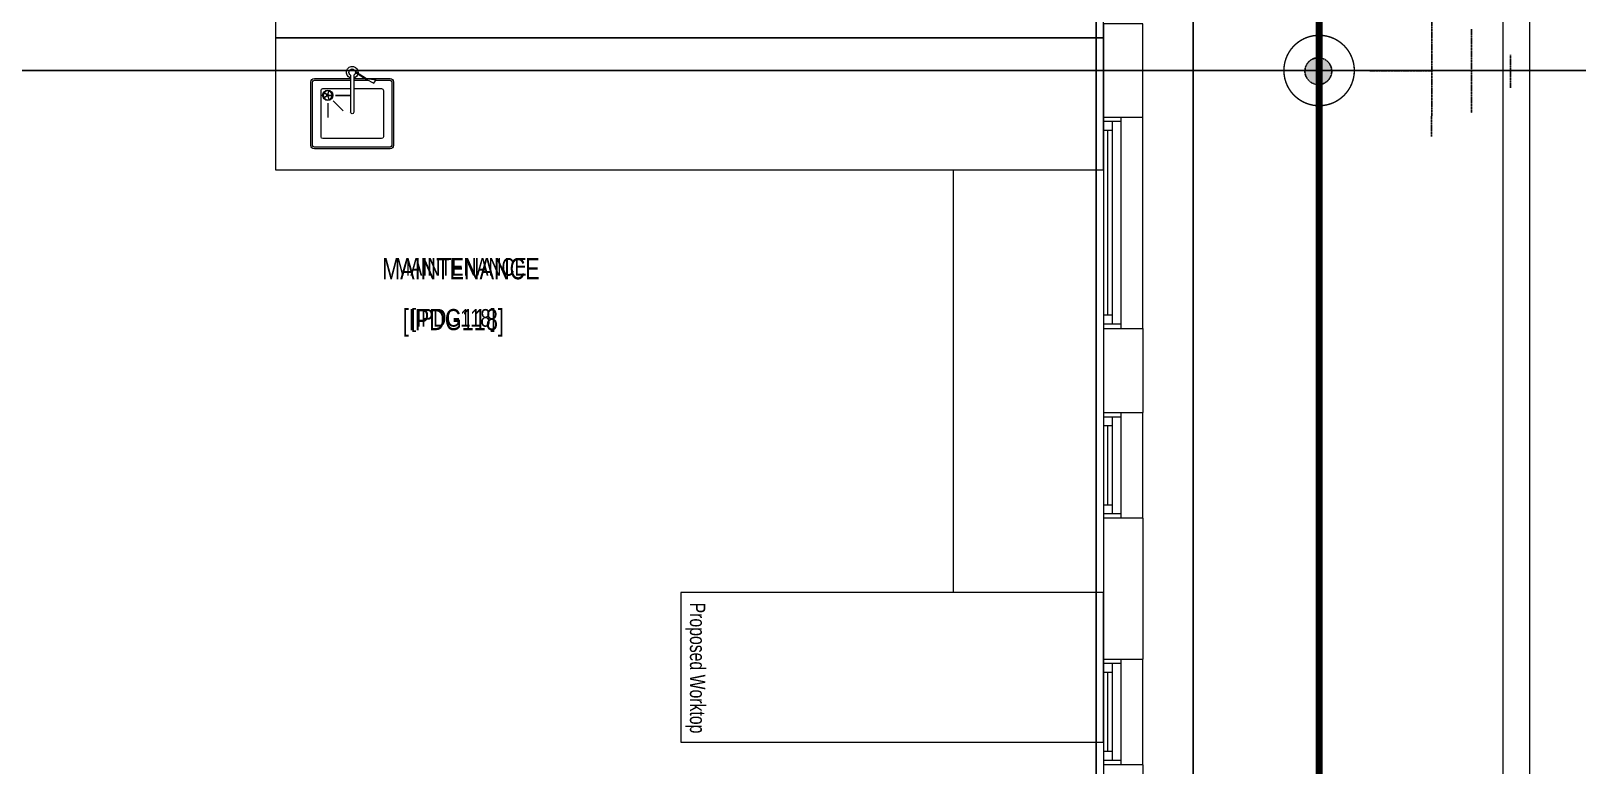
# Model space of a CAD drawing. Header units: metres. Extents: x -18745 to 220762, y -1579758 to -1356048.
# Drawn here: x 108964 to 117743, y -1386082 to -1381913 of the extents above; entities that cross this region are included whole.
import ezdxf
from ezdxf import colors
from ezdxf.entities.mleader import LeaderData, LeaderLine
from ezdxf.math import Vec2, Vec3

# ---------------------------------------------------------------- set-up
doc = ezdxf.new("R2010")
doc.units = ezdxf.units.M
for name, pattern in [('DASHDOTX2', [50.8, 25.4, -12.7, 0, -12.7]), ('DASHED2', [0.375, 0.25, -0.125]), ('PHANTOMX2', [5, 2.5, -0.5, 0.5, -0.5, 0.5, -0.5])]:
    doc.linetypes.add(name, pattern=pattern)
doc.layers.get('0').update_dxf_attribs({"lineweight": 0})
for name, color, linetype in [('0E-PW-GRD', 6, 'Continuous'), ('A-100 - Copy$0$axes', 8, 'Continuous'), ('PD-VENT', 70, 'Continuous')]:
    doc.layers.add(name, color=color, linetype=linetype)
for name, color, linetype, lineweight in [('A-100 - Copy$0$72_EGR_BASE_TEXT', 8, 'Continuous', 0), ('A-100 - Copy$0$Aluminum', 8, 'Continuous', 0), ('A-100 - Copy$0$Medical Equipment and Furniture', 8, 'Continuous', 0), ('A-100 - Copy$0$Proj', 8, 'Continuous', 0), ('A-100 - Copy$0$SANIT', 8, 'Continuous', 0), ('A-100 - Copy$0$Structure', 8, 'Continuous', 9), ('A-100 - Copy$0$Walls', 8, 'Continuous', 0), ('E-GRND', 94, 'DASHED2', 40), ('Proj', 7, 'Continuous', 18)]:
    doc.layers.add(name, color=color, linetype=linetype, lineweight=lineweight)
doc.styles.add('A-100 - Copy$0$X3G_ENTITY_257CFD', font='swisscl.ttf', dxfattribs={"height": 200})
doc.styles.add('A-100 - Copy$0$X3G_ENTITY_2587EA', font='swisscl.ttf', dxfattribs={"height": 200})
doc.styles.add('ROMANS', font='romans.shx', dxfattribs={"width": 0.85})

# ---------------------------------------------------------------- blocks, each defined once
blk = doc.blocks.new('A$C22ed9212')
at = {"layer": 'Proj', "elevation": 0}
for points in [[(-432848.9, -450919.5), (-432848.9, -448081.1, -0.414214), (-431648.9, -446881.1), (-427348.9, -446881.1), (-427348.9, -394531.1), (-432848.9, -394531.1), (-432848.9, -394381.1, -0.414214), (-430348.9, -391881.1), (-411749.3, -391881.1, -0.414214), (-408099.3, -395531.1), (-408099.3, -419046.1)], [(-432698.9, -450919.5), (-432698.9, -448081.1, -0.414214), (-431648.9, -447031.1), (-427198.9, -447031.1), (-427198.9, -394381.1), (-432698.9, -394381.1, -0.414214), (-430348.9, -392031.1), (-411749.3, -392031.1, -0.414214), (-408249.3, -395531.1), (-408249.3, -419046.1)]]:
    blk.add_lwpolyline(points, format="xyb", dxfattribs=at)
blk = doc.blocks.new('GROUND-ROD1')
at = {"layer": 'E-GRND', "linetype": 'ByBlock', "lineweight": -2}
h = blk.add_hatch(color=256, dxfattribs=at)
edge = h.paths.add_edge_path(flags=0)
edge.add_arc((-6.1, 3.8), 76.2, 0, 180)
edge.add_arc((-6.1, 3.8), 76.2, 180, 360)
for p, q in [((-650.4, -372.5), (-650.4, 372.6)), ((-875.7, -237.2), (-875.7, 237.2)), ((-1096.8, -92.5), (-1096.8, 95)), ((-2, 0), (-650.4, 0))]:
    blk.add_line(p, q, dxfattribs=at)
at = {"layer": 'E-GRND', "const_width": 8}
blk.add_lwpolyline([(111.2, -158.7, -2.025962), (111.2, 158.8, -0.493593), (111.2, -158.7, 0.493593)], format="xyb", dxfattribs=at)
at = {"layer": 'E-GRND', "linetype": 'ByBlock', "lineweight": -2}
for start, end in [(360, 180), (180, 360)]:
    blk.add_arc((-6.1, 3.8), 76.2, start, end, dxfattribs=at)
blk = doc.blocks.new('A-100 - Copy$0$BMED-S-S DROP-IN SINK 45-38')
at = {"layer": 'A-100 - Copy$0$SANIT'}
for p, q in [((-18.3, 4.2), (-81.8, -35.6)), ((-235, -54.7), (-235, -414.7)), ((-225, -54.7), (-225, -414.7)), ((-80.4, -34.7), (-215, -34.7)), ((-135.3, -44.7), (-215, -44.7)), ((-81.8, -35.6), (-136.9, -42.7)), ((-122.2, -61.3), (-136.9, -42.7)), ((-79.3, -39.6), (-122.2, -61.3)), ((-18.7, -1.6), (-79.3, -39.6)), ((-9.4, -16.2), (-9.4, -226.2)), ((9.4, -16.2), (9.4, -226.2)), ((215, -34.7), (9.4, -34.7)), ((215, -44.7), (9.4, -44.7)), ((225, -414.7), (225, -54.7)), ((235, -414.7), (235, -54.7)), ((94, -130.7), (14, -130.7)), ((107.2, -162.5), (50.6, -219.1)), ((139, -175.7), (139, -255.7)), ((-215, -424.7), (215, -424.7)), ((-215, -434.7), (215, -434.7))]:
    blk.add_line(p, q, dxfattribs=at)
at = {"layer": 'A-100 - Copy$0$SANIT', "ltscale": 250}
for p, q in [((-177, -102.7), (-177, -366.7)), ((-9.4, -92.7), (-167, -92.7)), ((167, -92.7), (9.4, -92.7)), ((177, -366.7), (177, -102.7)), ((-167, -376.7), (167, -376.7))]:
    blk.add_line(p, q, dxfattribs=at)
at = {"layer": 'A-100 - Copy$0$SANIT'}
for points in [[(-9.4, -44.7), (-89.5, -44.7)], [(-9.4, -34.7), (-71.6, -34.7)], [(134, -130.7), (110, -130.7)], [(137.5, -126), (130, -103.1)], [(137.5, -135.5), (130, -158.3)], [(143, -127.8), (162.5, -113.7)], [(143, -133.7), (162.5, -147.8)]]:
    blk.add_lwpolyline(points, dxfattribs=at)
for points in [[(139, -159.7, 1), (139, -101.7, 1)], [(139, -135.7, 1), (139, -125.7, 1)]]:
    blk.add_lwpolyline(points, format="xyb", close=True, dxfattribs=at)
for radius in [26, 25]:
    blk.add_circle((139, -130.7), radius, dxfattribs=at)
for centre, radius, start, end in [((0, 0), 33.7, 286.12448, 188.93571), ((0, 0), 18.8, 299.99685, 239.99685), ((-215, -54.7), 20, 90, 180), ((-215, -54.7), 10, 90, 180), ((0, 0), 33.7, 197.35559, 253.86923), ((215, -54.7), 20, 0, 90), ((215, -54.7), 10, 0, 90), ((0, -226.2), 9.38, 179.99685, 359.99685), ((-215, -414.7), 20, 180, 270), ((-215, -414.7), 10, 180, 270), ((215, -414.7), 10, 270, 0), ((215, -414.7), 20, 270, 0)]:
    blk.add_arc(centre, radius, start, end, dxfattribs=at)
at = {"layer": 'A-100 - Copy$0$SANIT', "ltscale": 250}
for centre, start, end in [((-167, -102.7), 90.00945, 180.00945), ((167, -102.7), 0, 90), ((-167, -366.7), 180, 270), ((167, -366.7), 270, 0)]:
    blk.add_arc(centre, 10, start, end, dxfattribs=at)
blk = doc.blocks.new('A-100 - Copy$0$A$C02230961')
at = {"layer": 'A-100 - Copy$0$Aluminum'}
for p, q in [((14438, -15710.9, -2.4), (14438, -16910.9, -2.4)), ((14538, -15710.9, -2.4), (14538, -16910.9, -2.4)), ((14538, -15735.9, -2.4), (14438, -15735.9, -2.4)), ((14488, -15785.9, -2.4), (14438, -15785.9, -2.4)), ((14463, -16835.9, -2.4), (14463, -15785.9, -2.4)), ((14488, -15735.9, -2.4), (14488, -16885.9, -2.4)), ((14488, -16835.9, -2.4), (14438, -16835.9, -2.4)), ((14538, -16885.9, -2.4), (14438, -16885.9, -2.4)), ((14438, -17388.9, 0), (14438, -17988.9, 0)), ((14538, -17413.9, -2.4), (14438, -17413.9, -2.4)), ((14488, -17463.9, -2.4), (14438, -17463.9, -2.4)), ((14463, -17913.9, -2.4), (14463, -17463.9, -2.4)), ((14488, -17413.9, 0), (14488, -17963.9, 0)), ((14538, -17388.9, 0), (14538, -17988.9, 0)), ((14488, -17913.9, -2.4), (14438, -17913.9, -2.4)), ((14538, -17963.9, 0), (14438, -17963.9, 0)), ((14438, -18788.9, 0), (14438, -19388.9, 0)), ((14538, -18813.9, -2.4), (14438, -18813.9, -2.4)), ((14488, -18863.9, -2.4), (14438, -18863.9, -2.4)), ((14463, -19313.9, -2.4), (14463, -18863.9, -2.4)), ((14488, -18813.9, 0), (14488, -19363.9, 0)), ((14538, -18788.9, 0), (14538, -19388.9, 0)), ((14488, -19313.9, -2.4), (14438, -19313.9, -2.4)), ((14538, -19363.9, 0), (14438, -19363.9, 0))]:
    blk.add_line(p, q, dxfattribs=at)
at = {"layer": 'A-100 - Copy$0$Medical Equipment and Furniture'}
for p, q in [((9738, -15110.9, -2.4), (9738, -15260.9, -2.4)), ((9738, -15260.9, -2.4), (9738, -16010.9, -2.4))]:
    blk.add_line(p, q, dxfattribs=at)
at = {"layer": 'A-100 - Copy$0$Medical Equipment and Furniture', "elevation": -2.4}
for points in [[(9738, -15260.9), (14438, -15260.9), (14438, -15110.9), (9738, -15110.9)], [(9738, -16010.9), (14438, -16010.9), (14438, -15260.9), (9738, -15260.9)], [(14178, -18410.9), (13588, -18410.9), (13588, -16010.9), (14438, -16010.9), (14438, -18410.9), (12038, -18410.9), (12038, -19260.9), (14438, -19260.9), (14438, -18410.9)]]:
    blk.add_lwpolyline(points, dxfattribs=at)
at = {"layer": 'A-100 - Copy$0$Proj'}
for p, q in [((14663, -16910.9, -2.4), (14663, -15710.9, -2.4)), ((14663, -17988.9, 0), (14663, -17388.9, 0)), ((14663, -19388.9, 0), (14663, -18788.9, 0))]:
    blk.add_line(p, q, dxfattribs=at)
at = {"layer": 'A-100 - Copy$0$Structure', "elevation": -2.4}
blk.add_lwpolyline([(14438, -15710.9), (14663, -15710.9), (14663, -15180.9), (14438, -15180.9)], close=True, dxfattribs=at)
at = {"layer": 'A-100 - Copy$0$Walls'}
for p, q in [((14438, -16910.9, -2.4), (14438, -17388.9, -2.4)), ((14438, -16910.9, -2.4), (14663, -16910.9, -2.4)), ((14663, -16910.9, -2.4), (14663, -17388.9, -2.4)), ((14438, -17388.9, -2.4), (14663, -17388.9, -2.4)), ((14438, -17988.9, 0), (14438, -18788.9, 0)), ((14663, -17988.9, 0), (14438, -17988.9, 0)), ((14663, -17988.9, 0), (14663, -18788.9, 0)), ((14438, -18788.9, -2.4), (14663, -18788.9, -2.4)), ((14438, -19388.9, 0), (14438, -20197.9, -0.6)), ((14663, -19388.9, 0), (14438, -19388.9, 0)), ((14663, -19388.9, 0), (14663, -20197.9, -0.6))]:
    blk.add_line(p, q, dxfattribs=at)
at = {"layer": 'A-100 - Copy$0$Medical Equipment and Furniture', "xscale": -1}
blk.add_blockref('A-100 - Copy$0$BMED-S-S DROP-IN SINK 45-38', (10173, -15456.1, -2.4), dxfattribs=at)
at = {"layer": 'A-100 - Copy$0$72_EGR_BASE_TEXT', "char_height": 120, "attachment_point": 2, "style": 'A-100 - Copy$0$X3G_ENTITY_2587EA'}
for s, insert in [('MAINTENANCE', (10790.3, -16511.5, 0)), ('[IPDG118]', (10747.3, -16800.6, 0))]:
    blk.add_mtext(s, dxfattribs=dict(at, insert=insert))
at = {"layer": 'A-100 - Copy$0$Medical Equipment and Furniture', "insert": (12178.3, -18839.1, -2.4), "char_height": 87.473, "attachment_point": 2, "rotation": 270, "style": 'A-100 - Copy$0$X3G_ENTITY_257CFD'}
blk.add_mtext('Proposed Worktop', dxfattribs=at)
blk = doc.blocks.new('A-100 - Copy')
at = {"layer": 'A-100 - Copy$0$Aluminum'}
for p, q in [((115053.3, -1382402.7, 0), (115053.3, -1383602.7, 0)), ((115153.3, -1382427.7, 0), (115053.3, -1382427.7, 0)), ((115103.3, -1382427.7, 0), (115103.3, -1383577.7, 0)), ((115153.3, -1382402.7, 0), (115153.3, -1383602.7, 0)), ((115103.3, -1382477.7, 0), (115053.3, -1382477.7, 0)), ((115078.3, -1383527.7, 0), (115078.3, -1382477.7, 0)), ((115103.3, -1383527.7, 0), (115053.3, -1383527.7, 0)), ((115153.3, -1383577.7, 0), (115053.3, -1383577.7, 0)), ((115053.3, -1384080.7, 2.4), (115053.3, -1384680.7, 2.4)), ((115153.3, -1384080.7, 2.4), (115153.3, -1384680.7, 2.4)), ((115153.3, -1384105.7, 0), (115053.3, -1384105.7, 0)), ((115103.3, -1384155.7, 0), (115053.3, -1384155.7, 0)), ((115078.3, -1384605.7, 0), (115078.3, -1384155.7, 0)), ((115103.3, -1384105.7, 2.4), (115103.3, -1384655.7, 2.4)), ((115103.3, -1384605.7, 0), (115053.3, -1384605.7, 0)), ((115153.3, -1384655.7, 2.4), (115053.3, -1384655.7, 2.4)), ((115053.3, -1385480.7, 2.4), (115053.3, -1386080.7, 2.4)), ((115153.3, -1385480.7, 2.4), (115153.3, -1386080.7, 2.4)), ((115153.3, -1385505.7, 0), (115053.3, -1385505.7, 0)), ((115103.3, -1385555.7, 0), (115053.3, -1385555.7, 0)), ((115078.3, -1386005.7, 0), (115078.3, -1385555.7, 0)), ((115103.3, -1385505.7, 2.4), (115103.3, -1386055.7, 2.4)), ((115103.3, -1386005.7, 0), (115053.3, -1386005.7, 0)), ((115153.3, -1386055.7, 2.4), (115053.3, -1386055.7, 2.4))]:
    blk.add_line(p, q, dxfattribs=at)
at = {"layer": 'A-100 - Copy$0$axes'}
for p, q in [((115013.3, -1477297.4, 0), (115013.3, -1366771.9, 0)), ((115563.3, -1477297.4, 0), (115563.3, -1366771.9, 0)), ((115563.3, -1477297.4, 0), (115563.3, -1366771.9, 0)), ((119073.3, -1382137.7, 0), (95447.5, -1382137.7, 0))]:
    blk.add_line(p, q, dxfattribs=at)
at = {"layer": 'A-100 - Copy$0$Medical Equipment and Furniture'}
for p, q in [((110353.3, -1381802.7, 0), (110353.3, -1381952.7, 0)), ((110353.3, -1381952.7, 0), (110353.3, -1382702.7, 0))]:
    blk.add_line(p, q, dxfattribs=at)
at = {"layer": 'A-100 - Copy$0$Medical Equipment and Furniture', "elevation": 0}
for points in [[(110353.3, -1381952.7), (115053.3, -1381952.7), (115053.3, -1381802.7), (110353.3, -1381802.7)], [(110353.3, -1382702.7), (115053.3, -1382702.7), (115053.3, -1381952.7), (110353.3, -1381952.7)], [(114793.3, -1385102.7), (114203.3, -1385102.7), (114203.3, -1382702.7), (115053.3, -1382702.7), (115053.3, -1385102.7), (112653.3, -1385102.7), (112653.3, -1385952.7), (115053.3, -1385952.7), (115053.3, -1385102.7)]]:
    blk.add_lwpolyline(points, dxfattribs=at)
at = {"layer": 'A-100 - Copy$0$Proj'}
for p, q in [((115278.3, -1383602.7, 0), (115278.3, -1382402.7, 0)), ((115278.3, -1384680.7, 2.4), (115278.3, -1384080.7, 2.4)), ((115278.3, -1386080.7, 2.4), (115278.3, -1385480.7, 2.4))]:
    blk.add_line(p, q, dxfattribs=at)
at = {"layer": 'A-100 - Copy$0$Structure', "elevation": 0}
blk.add_lwpolyline([(115053.3, -1382402.7), (115278.3, -1382402.7), (115278.3, -1381872.7), (115053.3, -1381872.7)], close=True, dxfattribs=at)
at = {"layer": 'A-100 - Copy$0$Walls'}
for p, q in [((115053.3, -1383602.7, 0), (115053.3, -1384080.7, 0)), ((115053.3, -1383602.7, 0), (115278.3, -1383602.7, 0)), ((115278.3, -1383602.7, 0), (115278.3, -1384080.7, 0)), ((115053.3, -1384080.7, 0), (115278.3, -1384080.7, 0)), ((115053.3, -1384680.7, 2.4), (115053.3, -1385480.7, 2.4)), ((115278.3, -1384680.7, 2.4), (115053.3, -1384680.7, 2.4)), ((115278.3, -1384680.7, 2.4), (115278.3, -1385480.7, 2.4)), ((115053.3, -1385480.7, 0), (115278.3, -1385480.7, 0)), ((115053.3, -1386080.7, 2.4), (115053.3, -1386889.7, 1.8)), ((115278.3, -1386080.7, 2.4), (115053.3, -1386080.7, 2.4)), ((115278.3, -1386080.7, 2.4), (115278.3, -1386889.7, 1.8))]:
    blk.add_line(p, q, dxfattribs=at)
blk.add_blockref('A-100 - Copy$0$A$C02230961', (100615.3, -1366691.8, 2.4))
at = {"layer": 'A-100 - Copy$0$Medical Equipment and Furniture', "xscale": -1}
blk.add_blockref('A-100 - Copy$0$BMED-S-S DROP-IN SINK 45-38', (110788.3, -1382148, 0), dxfattribs=at)
at = {"layer": 'A-100 - Copy$0$72_EGR_BASE_TEXT', "char_height": 100, "attachment_point": 2, "style": 'A-100 - Copy$0$X3G_ENTITY_2587EA'}
for s, insert in [('MAINTENANCE', (111405.6, -1383203.3, 2.4)), ('[IPDG118]', (111362.6, -1383492.5, 2.4))]:
    blk.add_mtext(s, dxfattribs=dict(at, insert=insert))
at = {"layer": 'A-100 - Copy$0$Medical Equipment and Furniture', "insert": (112793.6, -1385530.9, 0), "char_height": 87.473, "attachment_point": 2, "rotation": 270, "style": 'A-100 - Copy$0$X3G_ENTITY_257CFD'}
blk.add_mtext('Proposed Worktop', dxfattribs=at)

msp = doc.modelspace()

# ---------------------------------------------------------------- linework, layer by layer
at = {"layer": '0E-PW-GRD', "linetype": 'DASHDOTX2', "ltscale": 10, "const_width": 40, "elevation": 0}
msp.add_lwpolyline([(98070.3, -1427702.7), (98070.3, -1394542.7), (99350.3, -1394542.7), (99350.3, -1369472.7), (116278.3, -1369472.7), (116278.3, -1390327.7), (145612.7, -1390327.7), (145625.6, -1394572.7), (167779.4, -1394572.7)], dxfattribs=at)

# ---------------------------------------------------------------- block references
at = {"layer": '0E-PW-GRD', "color": 141, "linetype": 'PHANTOMX2', "rotation": 179.8082245721149}
msp.add_blockref('GROUND-ROD1', (116267.9, -1382137.6, 0), dxfattribs=at)
at = {"layer": 'PD-VENT'}
msp.add_blockref('A$C22ed9212', (525571.7, -977806.6, 2.4), dxfattribs=at)

# ---------------------------------------------------------------- leaders
at = {"layer": 'E-GRND', "linetype": 'ByBlock', "ltscale": 400}
ml = msp.add_multileader_mtext('Standard', dxfattribs=at)
ml.set_content('{\\fArial|b0|i0|c0|p34;\\W0.75;\\C256;TELECOM GROUNDING MAIN BUSBAR\\P(TGMB)\\PALL MATERIAL IN THIS ROOM SUCH CABINET, CABLE TRAY, ETC... SHALL BE BONDED TO THE TGMB}', color=140, style='ROMANS')
ml.set_leader_properties(color=181, lineweight=-1)
ml.build(insert=Vec2(0, 0))
ml.multileader.update_dxf_attribs({"dogleg_length": 319.7, "arrow_head_size": 200})
ctx = ml.context
ctx.base_point, ctx.char_height, ctx.arrow_head_size, ctx.landing_gap_size, ctx.plane_origin, ctx.plane_x_axis, ctx.plane_y_axis = Vec3(121085.2, -1381550.1, -4.7), 300, 200, 200, Vec3(116080.3, -1384572.9, -4.7), Vec3(1, 0.000063), Vec3(-0.000063, 1)
notes = []
notes.append((ctx, [(1, (1, 1, 0), (120643.2, -1381550.1, -4.7), (1, 0.000063), 442, [(0, [(110798.3, -1378740.4, -4.7)], 0, [])])]))
ctx.mtext.insert, ctx.mtext.text_direction, ctx.mtext.rotation, ctx.mtext.width, ctx.mtext.defined_height, ctx.mtext.flow_direction = Vec3(121285.2, -1381397.5, -4.7), Vec3(1, 0.000063), 0.000063, 6361.861, 2607.8, 5
for ctx, leaders in notes:
    for number, flags, end, landing, length, lines in leaders:
        leader = LeaderData()
        leader.index, (leader.has_last_leader_line, leader.has_dogleg_vector, leader.attachment_direction) = number, flags
        leader.last_leader_point, leader.dogleg_vector, leader.dogleg_length = Vec3(end), Vec3(landing), length
        for number, points, colour, breaks in lines:
            line = LeaderLine()
            line.index, line.vertices, line.color, line.breaks = number, Vec3.list(points), colors.encode_raw_color(colour), breaks
            leader.lines.append(line)
        ctx.leaders.append(leader)

# ---------------------------------------------------------------- next in the draw order: block references
msp.add_blockref('A-100 - Copy', (0, 0))

doc.saveas('drawing.dxf')
